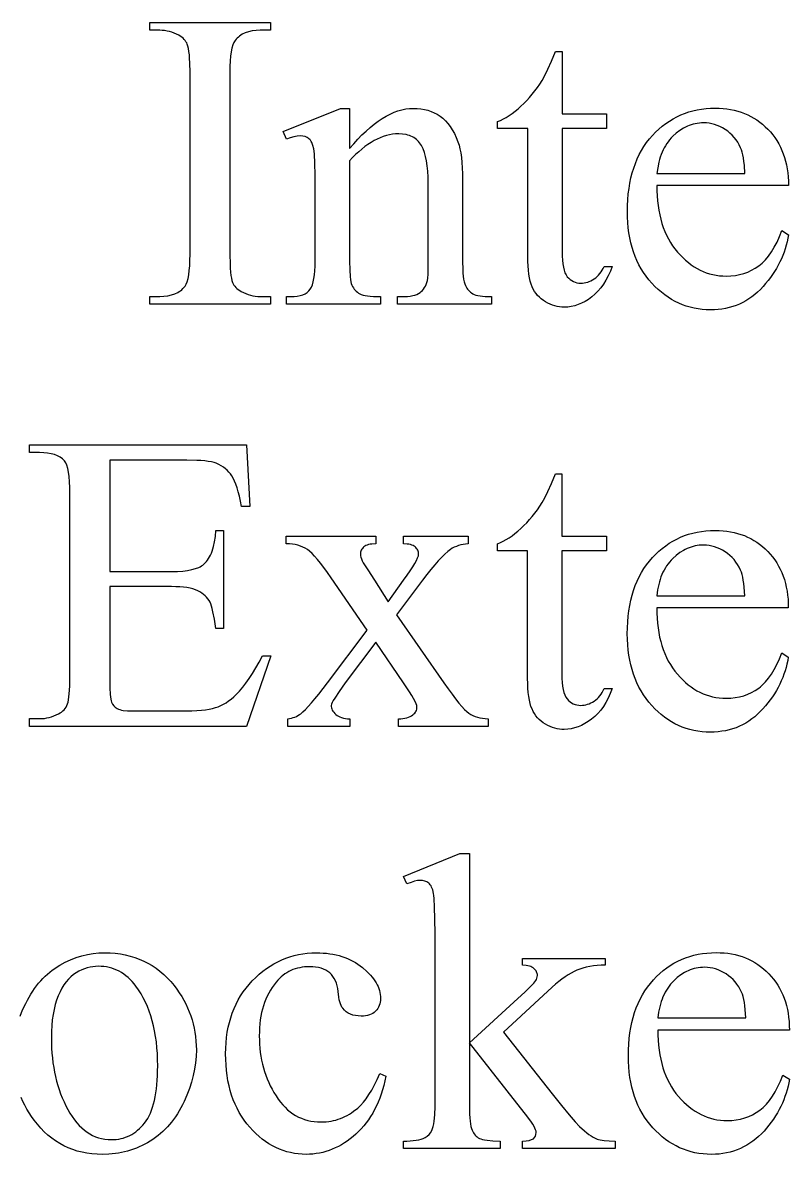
# Model space of a CAD drawing. Extents: x 5 to 599, y -219 to 392.
# Drawn here: x 267.7 to 303.7, y -219.1 to -165.9 of the extents above; entities that cross this region are included whole.
import ezdxf

# ---------------------------------------------------------------- set-up
doc = ezdxf.new("R2010")
doc.units = 0
doc.header["$MEASUREMENT"] = 0
for name, color, linetype in [('EXT', 1, 'CONTINUOUS'), ('INT', 5, 'CONTINUOUS'), ('POCKET_2_4MM', 3, 'CONTINUOUS')]:
    doc.layers.add(name, color=color, linetype=linetype)

msp = doc.modelspace()

# ---------------------------------------------------------------- linework, layer by layer
at = {"layer": 'EXT'}
for points in [[(271.786, -186.49), (271.786, -191.719), (274.693, -191.719), (274.964, -191.714), (275.212, -191.698), (275.436, -191.671), (275.637, -191.634), (275.814, -191.586), (275.968, -191.527), (276.036, -191.494), (276.099, -191.458), (276.155, -191.419), (276.206, -191.378), (276.267, -191.319), (276.325, -191.255), (276.38, -191.185), (276.431, -191.111), (276.479, -191.031), (276.523, -190.945), (276.564, -190.854), (276.601, -190.758), (276.664, -190.55), (276.714, -190.32), (276.75, -190.069), (276.771, -189.797), (277.132, -189.797), (277.132, -194.402), (276.771, -194.402), (276.703, -193.963), (276.635, -193.61), (276.601, -193.466), (276.567, -193.343), (276.532, -193.242), (276.498, -193.163), (276.451, -193.08), (276.396, -193.002), (276.335, -192.928), (276.266, -192.858), (276.191, -192.794), (276.109, -192.733), (276.019, -192.678), (275.923, -192.627), (275.816, -192.581), (275.696, -192.541), (275.562, -192.508), (275.415, -192.48), (275.255, -192.459), (275.081, -192.444), (274.894, -192.435), (274.693, -192.432), (271.786, -192.432), (271.786, -196.793), (271.791, -197.189), (271.805, -197.499), (271.83, -197.723), (271.846, -197.803), (271.864, -197.861), (271.91, -197.951), (271.971, -198.032), (272.047, -198.103), (272.137, -198.164), (272.191, -198.19), (272.257, -198.213), (272.333, -198.232), (272.42, -198.248), (272.627, -198.269), (272.879, -198.276), (275.123, -198.276), (275.393, -198.273), (275.645, -198.266), (275.878, -198.254), (276.091, -198.237), (276.285, -198.215), (276.46, -198.188), (276.615, -198.156), (276.752, -198.12), (276.878, -198.076), (277.003, -198.023), (277.127, -197.96), (277.249, -197.888), (277.371, -197.806), (277.491, -197.715), (277.61, -197.615), (277.728, -197.505), (277.879, -197.344), (278.032, -197.164), (278.185, -196.965), (278.34, -196.746), (278.495, -196.509), (278.651, -196.252), (278.809, -195.976), (278.967, -195.68), (279.357, -195.68), (278.215, -198.998), (268.02, -198.998), (268.02, -198.637), (268.488, -198.637), (268.604, -198.633), (268.719, -198.623), (268.832, -198.605), (268.944, -198.581), (269.054, -198.549), (269.163, -198.51), (269.27, -198.465), (269.376, -198.412), (269.451, -198.371), (269.519, -198.325), (269.582, -198.273), (269.638, -198.217), (269.688, -198.156), (269.732, -198.09), (269.769, -198.02), (269.8, -197.944), (269.827, -197.856), (269.849, -197.747), (269.869, -197.618), (269.884, -197.468), (269.905, -197.108), (269.912, -196.666), (269.912, -188.07), (269.909, -187.771), (269.897, -187.501), (269.877, -187.262), (269.849, -187.053), (269.813, -186.874), (269.77, -186.726), (269.718, -186.607), (269.69, -186.559), (269.659, -186.519), (269.564, -186.428), (269.454, -186.348), (269.33, -186.281), (269.19, -186.226), (269.037, -186.184), (268.869, -186.153), (268.686, -186.135), (268.488, -186.129), (268.02, -186.129), (268.02, -185.768), (278.215, -185.768), (278.362, -188.665), (277.981, -188.665), (277.929, -188.415), (277.876, -188.184), (277.821, -187.974), (277.765, -187.785), (277.708, -187.616), (277.649, -187.467), (277.589, -187.339), (277.528, -187.231), (277.462, -187.137), (277.388, -187.048), (277.307, -186.965), (277.219, -186.887), (277.123, -186.816), (277.02, -186.75), (276.909, -186.69), (276.791, -186.636), (276.684, -186.602), (276.559, -186.572), (276.415, -186.547), (276.252, -186.526), (276.071, -186.51), (275.871, -186.499), (275.415, -186.49)], [(293.026, -187.124), (293.026, -190.061), (295.114, -190.061), (295.114, -190.744), (293.026, -190.744), (293.026, -196.539), (293.03, -196.747), (293.042, -196.938), (293.061, -197.111), (293.088, -197.266), (293.123, -197.403), (293.166, -197.523), (293.216, -197.625), (293.275, -197.71), (293.339, -197.781), (293.408, -197.842), (293.481, -197.894), (293.559, -197.937), (293.641, -197.97), (293.728, -197.993), (293.818, -198.008), (293.914, -198.012), (293.994, -198.009), (294.074, -198), (294.153, -197.984), (294.231, -197.962), (294.309, -197.934), (294.386, -197.9), (294.462, -197.859), (294.538, -197.812), (294.612, -197.759), (294.681, -197.7), (294.746, -197.636), (294.807, -197.565), (294.863, -197.488), (294.915, -197.405), (294.963, -197.317), (295.007, -197.222), (295.387, -197.222), (295.297, -197.454), (295.199, -197.671), (295.091, -197.873), (294.975, -198.06), (294.85, -198.232), (294.716, -198.39), (294.573, -198.533), (294.421, -198.661), (294.264, -198.774), (294.107, -198.872), (293.947, -198.955), (293.787, -199.023), (293.625, -199.076), (293.463, -199.114), (293.299, -199.137), (293.133, -199.144), (293.021, -199.14), (292.91, -199.129), (292.799, -199.109), (292.689, -199.082), (292.58, -199.047), (292.471, -199.004), (292.363, -198.954), (292.255, -198.895), (292.151, -198.83), (292.055, -198.757), (291.965, -198.678), (291.882, -198.593), (291.806, -198.5), (291.737, -198.401), (291.676, -198.296), (291.621, -198.183), (291.573, -198.059), (291.531, -197.92), (291.496, -197.765), (291.467, -197.594), (291.445, -197.407), (291.429, -197.205), (291.419, -196.987), (291.416, -196.754), (291.416, -190.744), (290.001, -190.744), (290.001, -190.422), (290.136, -190.363), (290.271, -190.296), (290.407, -190.219), (290.544, -190.133), (290.682, -190.037), (290.82, -189.932), (290.959, -189.818), (291.099, -189.695), (291.237, -189.564), (291.372, -189.427), (291.503, -189.284), (291.63, -189.135), (291.753, -188.98), (291.872, -188.819), (291.987, -188.653), (292.099, -188.48), (292.222, -188.256), (292.367, -187.956), (292.534, -187.578), (292.724, -187.124)], [(297.485, -193.427), (297.487, -193.672), (297.498, -193.911), (297.516, -194.143), (297.541, -194.368), (297.575, -194.587), (297.616, -194.799), (297.665, -195.004), (297.721, -195.202), (297.786, -195.394), (297.857, -195.579), (297.937, -195.758), (298.024, -195.929), (298.119, -196.094), (298.222, -196.252), (298.333, -196.404), (298.451, -196.549), (298.574, -196.686), (298.7, -196.814), (298.829, -196.933), (298.96, -197.044), (299.094, -197.146), (299.23, -197.238), (299.37, -197.322), (299.512, -197.398), (299.656, -197.464), (299.804, -197.521), (299.954, -197.57), (300.106, -197.61), (300.262, -197.641), (300.42, -197.663), (300.58, -197.676), (300.743, -197.681), (300.959, -197.673), (301.168, -197.65), (301.37, -197.613), (301.564, -197.56), (301.752, -197.492), (301.932, -197.409), (302.105, -197.311), (302.27, -197.198), (302.351, -197.135), (302.429, -197.066), (302.582, -196.913), (302.727, -196.739), (302.867, -196.543), (302.999, -196.325), (303.126, -196.086), (303.245, -195.826), (303.358, -195.544), (303.661, -195.739), (303.632, -195.905), (303.597, -196.069), (303.556, -196.232), (303.509, -196.392), (303.456, -196.551), (303.397, -196.708), (303.332, -196.863), (303.261, -197.016), (303.183, -197.167), (303.1, -197.316), (303.01, -197.464), (302.914, -197.61), (302.812, -197.753), (302.705, -197.895), (302.591, -198.035), (302.47, -198.173), (302.345, -198.306), (302.216, -198.431), (302.083, -198.546), (301.947, -198.653), (301.806, -198.752), (301.661, -198.842), (301.513, -198.924), (301.361, -198.997), (301.204, -199.061), (301.044, -199.117), (300.88, -199.164), (300.712, -199.202), (300.541, -199.232), (300.365, -199.254), (300.185, -199.267), (300.002, -199.271), (299.803, -199.266), (299.607, -199.251), (299.415, -199.227), (299.226, -199.193), (299.041, -199.148), (298.86, -199.095), (298.682, -199.031), (298.508, -198.957), (298.338, -198.874), (298.171, -198.781), (298.007, -198.678), (297.848, -198.566), (297.692, -198.443), (297.54, -198.311), (297.391, -198.169), (297.246, -198.017), (297.107, -197.857), (296.977, -197.69), (296.856, -197.517), (296.744, -197.336), (296.641, -197.149), (296.547, -196.955), (296.462, -196.755), (296.386, -196.548), (296.319, -196.334), (296.261, -196.113), (296.211, -195.885), (296.171, -195.651), (296.14, -195.41), (296.117, -195.162), (296.104, -194.908), (296.099, -194.646), (296.104, -194.364), (296.118, -194.089), (296.141, -193.822), (296.173, -193.563), (296.214, -193.312), (296.265, -193.069), (296.324, -192.833), (296.393, -192.606), (296.471, -192.386), (296.559, -192.175), (296.655, -191.971), (296.761, -191.775), (296.875, -191.587), (296.999, -191.407), (297.133, -191.235), (297.275, -191.07), (297.424, -190.915), (297.578, -190.77), (297.737, -190.634), (297.9, -190.509), (298.068, -190.394), (298.241, -190.289), (298.419, -190.193), (298.601, -190.108), (298.787, -190.033), (298.979, -189.968), (299.175, -189.913), (299.376, -189.868), (299.582, -189.833), (299.792, -189.808), (300.007, -189.792), (300.226, -189.787), (300.412, -189.791), (300.594, -189.803), (300.771, -189.822), (300.944, -189.849), (301.113, -189.884), (301.278, -189.927), (301.438, -189.977), (301.595, -190.035), (301.747, -190.101), (301.895, -190.174), (302.039, -190.256), (302.178, -190.344), (302.314, -190.441), (302.445, -190.546), (302.572, -190.658), (302.695, -190.778), (302.812, -190.904), (302.921, -191.036), (303.023, -191.173), (303.117, -191.315), (303.204, -191.462), (303.283, -191.614), (303.355, -191.772), (303.419, -191.935), (303.476, -192.103), (303.525, -192.277), (303.566, -192.455), (303.6, -192.639), (303.627, -192.828), (303.646, -193.022), (303.657, -193.222), (303.661, -193.427)], [(280.079, -190.061), (284.284, -190.061), (284.284, -190.422), (284.099, -190.43), (284.018, -190.441), (283.944, -190.456), (283.877, -190.475), (283.818, -190.498), (283.767, -190.526), (283.723, -190.558), (283.685, -190.594), (283.653, -190.632), (283.625, -190.673), (283.602, -190.717), (283.585, -190.763), (283.572, -190.813), (283.565, -190.864), (283.562, -190.919), (283.567, -190.982), (283.583, -191.052), (283.61, -191.131), (283.647, -191.217), (283.695, -191.311), (283.754, -191.413), (283.904, -191.641), (284.225, -192.129), (284.86, -193.144), (285.591, -192.129), (285.756, -191.899), (285.899, -191.691), (286.019, -191.505), (286.118, -191.341), (286.195, -191.2), (286.25, -191.081), (286.283, -190.984), (286.294, -190.909), (286.291, -190.859), (286.284, -190.811), (286.271, -190.765), (286.252, -190.72), (286.229, -190.678), (286.201, -190.638), (286.167, -190.599), (286.128, -190.563), (286.083, -190.53), (286.032, -190.501), (285.975, -190.477), (285.911, -190.457), (285.841, -190.442), (285.764, -190.43), (285.591, -190.422), (285.591, -190.061), (288.616, -190.061), (288.616, -190.422), (288.498, -190.432), (288.385, -190.449), (288.275, -190.472), (288.17, -190.502), (288.068, -190.538), (287.97, -190.581), (287.876, -190.63), (287.787, -190.685), (287.662, -190.78), (287.526, -190.9), (287.379, -191.044), (287.221, -191.212), (287.052, -191.405), (286.872, -191.622), (286.681, -191.863), (286.479, -192.129), (285.26, -193.758), (287.484, -196.959), (287.682, -197.239), (287.865, -197.49), (288.033, -197.712), (288.187, -197.904), (288.326, -198.066), (288.45, -198.2), (288.56, -198.304), (288.655, -198.378), (288.746, -198.435), (288.843, -198.485), (288.947, -198.528), (289.057, -198.565), (289.174, -198.595), (289.297, -198.619), (289.427, -198.636), (289.562, -198.646), (289.562, -198.998), (285.347, -198.998), (285.347, -198.646), (285.454, -198.643), (285.555, -198.634), (285.649, -198.619), (285.738, -198.598), (285.82, -198.57), (285.896, -198.537), (285.966, -198.497), (286.03, -198.451), (286.074, -198.416), (286.112, -198.378), (286.143, -198.337), (286.169, -198.293), (286.19, -198.246), (286.204, -198.197), (286.213, -198.145), (286.216, -198.09), (286.206, -198.024), (286.177, -197.935), (286.128, -197.826), (286.06, -197.695), (285.972, -197.543), (285.865, -197.37), (285.591, -196.959), (284.284, -195.046), (282.85, -196.959), (282.56, -197.357), (282.352, -197.666), (282.28, -197.786), (282.228, -197.884), (282.197, -197.96), (282.186, -198.012), (282.19, -198.07), (282.2, -198.127), (282.217, -198.182), (282.241, -198.235), (282.272, -198.288), (282.31, -198.339), (282.354, -198.388), (282.406, -198.437), (282.464, -198.482), (282.529, -198.521), (282.601, -198.555), (282.68, -198.584), (282.766, -198.608), (282.859, -198.626), (282.958, -198.639), (283.064, -198.646), (283.064, -198.998), (280.147, -198.998), (280.147, -198.646), (280.234, -198.632), (280.317, -198.613), (280.398, -198.589), (280.476, -198.561), (280.552, -198.528), (280.625, -198.491), (280.695, -198.449), (280.762, -198.403), (280.862, -198.318), (280.979, -198.206), (281.111, -198.067), (281.259, -197.9), (281.423, -197.706), (281.603, -197.484), (282.011, -196.959), (283.884, -194.471), (282.186, -192.012), (282.011, -191.761), (281.846, -191.534), (281.691, -191.332), (281.546, -191.155), (281.412, -191.002), (281.287, -190.873), (281.173, -190.769), (281.069, -190.69), (280.967, -190.627), (280.859, -190.573), (280.745, -190.526), (280.624, -190.489), (280.497, -190.459), (280.364, -190.438), (280.225, -190.426), (280.079, -190.422)], [(297.485, -192.861), (301.622, -192.861), (301.59, -192.463), (301.57, -192.288), (301.546, -192.129), (301.519, -191.986), (301.488, -191.858), (301.454, -191.747), (301.417, -191.651), (301.352, -191.518), (301.28, -191.392), (301.2, -191.274), (301.113, -191.163), (301.018, -191.059), (300.916, -190.963), (300.807, -190.874), (300.69, -190.792), (300.568, -190.719), (300.446, -190.656), (300.321, -190.602), (300.196, -190.558), (300.069, -190.524), (299.941, -190.5), (299.811, -190.485), (299.68, -190.48), (299.579, -190.483), (299.48, -190.49), (299.382, -190.502), (299.286, -190.52), (299.191, -190.542), (299.097, -190.569), (299.004, -190.601), (298.913, -190.638), (298.823, -190.679), (298.734, -190.726), (298.561, -190.834), (298.394, -190.962), (298.231, -191.109), (298.153, -191.19), (298.08, -191.275), (298.01, -191.363), (297.945, -191.455), (297.884, -191.551), (297.827, -191.651), (297.774, -191.754), (297.725, -191.862), (297.68, -191.973), (297.64, -192.089), (297.604, -192.208), (297.572, -192.331), (297.52, -192.588)]]:
    msp.add_lwpolyline(points, close=True, dxfattribs=at)
at = {"layer": 'INT'}
for points in [[(279.333, -178.792), (279.333, -179.153), (273.664, -179.153), (273.664, -178.792), (274.132, -178.792), (274.33, -178.784), (274.514, -178.762), (274.684, -178.724), (274.84, -178.672), (274.981, -178.605), (275.047, -178.566), (275.109, -178.523), (275.168, -178.476), (275.223, -178.426), (275.274, -178.372), (275.323, -178.314), (275.351, -178.271), (275.377, -178.222), (275.425, -178.103), (275.465, -177.956), (275.498, -177.782), (275.524, -177.58), (275.542, -177.351), (275.553, -177.095), (275.557, -176.811), (275.557, -168.264), (275.549, -167.805), (275.539, -167.607), (275.525, -167.43), (275.507, -167.275), (275.485, -167.141), (275.46, -167.029), (275.43, -166.937), (275.402, -166.878), (275.368, -166.82), (275.328, -166.764), (275.281, -166.711), (275.228, -166.659), (275.168, -166.61), (275.102, -166.563), (275.03, -166.518), (274.922, -166.463), (274.813, -166.415), (274.702, -166.375), (274.591, -166.342), (274.478, -166.317), (274.364, -166.298), (274.249, -166.287), (274.132, -166.284), (273.664, -166.284), (273.664, -165.923), (279.333, -165.923), (279.333, -166.284), (278.854, -166.284), (278.659, -166.291), (278.477, -166.314), (278.309, -166.351), (278.154, -166.403), (278.014, -166.47), (277.948, -166.51), (277.887, -166.553), (277.828, -166.599), (277.773, -166.65), (277.722, -166.704), (277.674, -166.762), (277.644, -166.804), (277.617, -166.854), (277.567, -166.973), (277.525, -167.119), (277.491, -167.294), (277.464, -167.495), (277.445, -167.724), (277.434, -167.98), (277.43, -168.264), (277.43, -176.811), (277.438, -177.271), (277.448, -177.469), (277.462, -177.645), (277.48, -177.801), (277.501, -177.934), (277.527, -178.047), (277.557, -178.138), (277.585, -178.198), (277.619, -178.256), (277.66, -178.311), (277.708, -178.365), (277.763, -178.416), (277.824, -178.465), (277.892, -178.513), (277.967, -178.558), (278.072, -178.612), (278.179, -178.66), (278.288, -178.7), (278.398, -178.733), (278.51, -178.759), (278.623, -178.777), (278.738, -178.788), (278.854, -178.792)], [(293.031, -167.279), (293.031, -170.216), (295.119, -170.216), (295.119, -170.899), (293.031, -170.899), (293.031, -176.694), (293.035, -176.902), (293.046, -177.093), (293.066, -177.266), (293.093, -177.421), (293.128, -177.558), (293.171, -177.678), (293.221, -177.78), (293.28, -177.865), (293.344, -177.936), (293.413, -177.997), (293.486, -178.049), (293.564, -178.092), (293.646, -178.125), (293.732, -178.148), (293.823, -178.163), (293.919, -178.167), (293.999, -178.164), (294.078, -178.155), (294.157, -178.139), (294.236, -178.117), (294.314, -178.089), (294.391, -178.055), (294.467, -178.014), (294.543, -177.967), (294.617, -177.914), (294.686, -177.855), (294.751, -177.791), (294.811, -177.72), (294.868, -177.643), (294.92, -177.56), (294.968, -177.472), (295.011, -177.377), (295.392, -177.377), (295.302, -177.609), (295.204, -177.826), (295.096, -178.028), (294.98, -178.215), (294.855, -178.387), (294.721, -178.545), (294.578, -178.688), (294.426, -178.816), (294.269, -178.929), (294.111, -179.027), (293.952, -179.11), (293.792, -179.178), (293.63, -179.231), (293.467, -179.269), (293.303, -179.292), (293.138, -179.299), (293.026, -179.295), (292.915, -179.284), (292.804, -179.264), (292.694, -179.237), (292.585, -179.202), (292.476, -179.159), (292.368, -179.109), (292.26, -179.05), (292.156, -178.985), (292.059, -178.912), (291.97, -178.833), (291.887, -178.748), (291.811, -178.655), (291.742, -178.556), (291.681, -178.451), (291.626, -178.338), (291.578, -178.214), (291.536, -178.075), (291.501, -177.92), (291.472, -177.749), (291.45, -177.562), (291.434, -177.36), (291.424, -177.142), (291.421, -176.909), (291.421, -170.899), (290.006, -170.899), (290.006, -170.577), (290.141, -170.518), (290.276, -170.451), (290.412, -170.374), (290.549, -170.288), (290.687, -170.192), (290.825, -170.087), (290.964, -169.973), (291.104, -169.85), (291.242, -169.719), (291.377, -169.582), (291.508, -169.439), (291.634, -169.29), (291.758, -169.135), (291.877, -168.974), (291.992, -168.808), (292.104, -168.635), (292.227, -168.411), (292.372, -168.111), (292.539, -167.733), (292.728, -167.279)], [(283.05, -171.845), (283.246, -171.616), (283.44, -171.401), (283.634, -171.202), (283.826, -171.017), (284.017, -170.847), (284.207, -170.692), (284.396, -170.551), (284.584, -170.425), (284.771, -170.315), (284.956, -170.218), (285.141, -170.137), (285.324, -170.071), (285.506, -170.019), (285.687, -169.982), (285.866, -169.96), (286.045, -169.952), (286.225, -169.958), (286.398, -169.975), (286.565, -170.004), (286.726, -170.044), (286.88, -170.095), (287.027, -170.158), (287.169, -170.232), (287.304, -170.318), (287.432, -170.417), (287.554, -170.531), (287.669, -170.659), (287.777, -170.802), (287.878, -170.96), (287.973, -171.133), (288.061, -171.321), (288.143, -171.523), (288.193, -171.679), (288.237, -171.855), (288.274, -172.05), (288.304, -172.265), (288.327, -172.499), (288.344, -172.752), (288.354, -173.026), (288.357, -173.318), (288.357, -177.133), (288.366, -177.523), (288.377, -177.693), (288.392, -177.845), (288.411, -177.981), (288.434, -178.099), (288.462, -178.2), (288.494, -178.284), (288.523, -178.344), (288.556, -178.4), (288.593, -178.452), (288.634, -178.501), (288.68, -178.547), (288.729, -178.59), (288.783, -178.629), (288.84, -178.665), (288.906, -178.697), (288.985, -178.725), (289.077, -178.748), (289.181, -178.767), (289.297, -178.782), (289.427, -178.793), (289.723, -178.801), (289.723, -179.153), (285.304, -179.153), (285.304, -178.801), (285.489, -178.801), (285.639, -178.799), (285.778, -178.79), (285.904, -178.775), (286.019, -178.754), (286.123, -178.727), (286.214, -178.694), (286.294, -178.656), (286.362, -178.611), (286.422, -178.561), (286.477, -178.505), (286.528, -178.443), (286.573, -178.376), (286.614, -178.303), (286.65, -178.224), (286.682, -178.14), (286.709, -178.05), (286.726, -177.938), (286.738, -177.748), (286.745, -177.479), (286.748, -177.133), (286.748, -173.474), (286.743, -173.18), (286.728, -172.906), (286.703, -172.654), (286.668, -172.422), (286.624, -172.211), (286.569, -172.021), (286.505, -171.852), (286.43, -171.704), (286.389, -171.637), (286.344, -171.574), (286.296, -171.516), (286.245, -171.462), (286.19, -171.413), (286.132, -171.368), (286.07, -171.327), (286.005, -171.29), (285.936, -171.258), (285.865, -171.23), (285.789, -171.206), (285.711, -171.187), (285.543, -171.161), (285.362, -171.152), (285.217, -171.157), (285.072, -171.172), (284.927, -171.197), (284.782, -171.232), (284.637, -171.276), (284.493, -171.331), (284.348, -171.395), (284.204, -171.469), (284.059, -171.554), (283.915, -171.648), (283.77, -171.752), (283.626, -171.866), (283.482, -171.99), (283.338, -172.123), (283.194, -172.267), (283.05, -172.421), (283.05, -177.133), (283.057, -177.543), (283.077, -177.867), (283.092, -177.997), (283.11, -178.104), (283.132, -178.191), (283.157, -178.255), (283.193, -178.323), (283.232, -178.387), (283.274, -178.446), (283.319, -178.5), (283.368, -178.55), (283.42, -178.594), (283.475, -178.634), (283.533, -178.67), (283.6, -178.701), (283.683, -178.727), (283.781, -178.75), (283.895, -178.769), (284.024, -178.783), (284.168, -178.793), (284.504, -178.801), (284.504, -179.153), (280.084, -179.153), (280.084, -178.801), (280.279, -178.801), (280.443, -178.796), (280.593, -178.78), (280.729, -178.753), (280.851, -178.715), (280.959, -178.666), (281.054, -178.607), (281.134, -178.536), (281.201, -178.455), (281.257, -178.359), (281.305, -178.243), (281.347, -178.107), (281.38, -177.951), (281.406, -177.776), (281.425, -177.582), (281.436, -177.367), (281.44, -177.133), (281.44, -173.816), (281.435, -173.09), (281.422, -172.521), (281.399, -172.109), (281.384, -171.962), (281.367, -171.855), (281.325, -171.693), (281.274, -171.56), (281.245, -171.503), (281.213, -171.454), (281.179, -171.412), (281.142, -171.377), (281.103, -171.347), (281.06, -171.321), (280.966, -171.282), (280.858, -171.258), (280.737, -171.25), (280.594, -171.259), (280.437, -171.286), (280.267, -171.332), (280.084, -171.396), (279.937, -171.045), (282.63, -169.952), (283.05, -169.952)], [(297.49, -173.582), (297.492, -173.827), (297.503, -174.066), (297.521, -174.298), (297.546, -174.523), (297.58, -174.742), (297.621, -174.954), (297.67, -175.159), (297.726, -175.357), (297.79, -175.549), (297.862, -175.734), (297.942, -175.913), (298.029, -176.084), (298.124, -176.249), (298.227, -176.407), (298.337, -176.559), (298.456, -176.704), (298.579, -176.841), (298.705, -176.969), (298.833, -177.088), (298.965, -177.199), (299.099, -177.301), (299.235, -177.393), (299.375, -177.477), (299.517, -177.553), (299.661, -177.619), (299.809, -177.676), (299.958, -177.725), (300.111, -177.765), (300.266, -177.796), (300.424, -177.818), (300.585, -177.831), (300.748, -177.836), (300.964, -177.828), (301.173, -177.805), (301.375, -177.768), (301.569, -177.715), (301.756, -177.647), (301.937, -177.564), (302.109, -177.466), (302.275, -177.353), (302.356, -177.29), (302.434, -177.221), (302.587, -177.068), (302.732, -176.894), (302.872, -176.698), (303.004, -176.48), (303.13, -176.241), (303.25, -175.981), (303.363, -175.699), (303.666, -175.894), (303.637, -176.06), (303.602, -176.224), (303.561, -176.387), (303.514, -176.547), (303.461, -176.706), (303.402, -176.863), (303.337, -177.018), (303.266, -177.171), (303.188, -177.322), (303.105, -177.471), (303.015, -177.619), (302.919, -177.765), (302.817, -177.908), (302.709, -178.05), (302.595, -178.19), (302.475, -178.328), (302.35, -178.461), (302.221, -178.586), (302.088, -178.701), (301.951, -178.808), (301.811, -178.907), (301.666, -178.997), (301.518, -179.079), (301.365, -179.152), (301.209, -179.216), (301.049, -179.272), (300.885, -179.319), (300.717, -179.357), (300.545, -179.387), (300.37, -179.409), (300.19, -179.422), (300.007, -179.426), (299.807, -179.421), (299.612, -179.406), (299.419, -179.382), (299.231, -179.348), (299.046, -179.303), (298.865, -179.25), (298.687, -179.186), (298.513, -179.112), (298.342, -179.029), (298.176, -178.936), (298.012, -178.833), (297.853, -178.721), (297.697, -178.598), (297.544, -178.466), (297.396, -178.324), (297.251, -178.172), (297.112, -178.012), (296.982, -177.845), (296.861, -177.672), (296.749, -177.491), (296.646, -177.304), (296.552, -177.11), (296.467, -176.91), (296.391, -176.703), (296.324, -176.489), (296.265, -176.268), (296.216, -176.04), (296.176, -175.806), (296.144, -175.565), (296.122, -175.317), (296.109, -175.063), (296.104, -174.801), (296.109, -174.519), (296.123, -174.244), (296.146, -173.977), (296.178, -173.718), (296.219, -173.467), (296.27, -173.224), (296.329, -172.988), (296.398, -172.761), (296.476, -172.541), (296.563, -172.33), (296.66, -172.126), (296.765, -171.93), (296.88, -171.742), (297.004, -171.562), (297.137, -171.39), (297.28, -171.225), (297.429, -171.07), (297.583, -170.925), (297.742, -170.789), (297.905, -170.664), (298.073, -170.549), (298.246, -170.444), (298.423, -170.348), (298.606, -170.263), (298.792, -170.188), (298.984, -170.123), (299.18, -170.068), (299.381, -170.023), (299.586, -169.988), (299.797, -169.963), (300.012, -169.947), (300.231, -169.942), (300.417, -169.946), (300.598, -169.958), (300.776, -169.977), (300.949, -170.004), (301.118, -170.039), (301.283, -170.082), (301.443, -170.132), (301.6, -170.19), (301.752, -170.256), (301.9, -170.329), (302.044, -170.411), (302.183, -170.499), (302.319, -170.596), (302.45, -170.701), (302.577, -170.813), (302.7, -170.933), (302.817, -171.059), (302.926, -171.191), (303.028, -171.328), (303.122, -171.47), (303.209, -171.617), (303.288, -171.769), (303.36, -171.927), (303.424, -172.09), (303.481, -172.258), (303.53, -172.432), (303.571, -172.61), (303.605, -172.794), (303.632, -172.983), (303.65, -173.177), (303.662, -173.377), (303.666, -173.582)], [(297.49, -173.016), (301.626, -173.016), (301.595, -172.618), (301.575, -172.443), (301.551, -172.284), (301.524, -172.141), (301.493, -172.013), (301.459, -171.902), (301.422, -171.806), (301.357, -171.673), (301.285, -171.547), (301.205, -171.429), (301.118, -171.318), (301.023, -171.214), (300.921, -171.118), (300.812, -171.029), (300.695, -170.947), (300.573, -170.874), (300.45, -170.811), (300.326, -170.757), (300.201, -170.713), (300.074, -170.679), (299.946, -170.655), (299.816, -170.64), (299.685, -170.635), (299.584, -170.638), (299.485, -170.645), (299.387, -170.657), (299.291, -170.675), (299.195, -170.697), (299.102, -170.724), (299.009, -170.756), (298.918, -170.793), (298.828, -170.834), (298.739, -170.881), (298.566, -170.989), (298.398, -171.117), (298.236, -171.264), (298.158, -171.345), (298.085, -171.43), (298.015, -171.518), (297.95, -171.61), (297.889, -171.706), (297.831, -171.806), (297.779, -171.909), (297.73, -172.017), (297.685, -172.128), (297.645, -172.244), (297.609, -172.363), (297.577, -172.486), (297.525, -172.743)]]:
    msp.add_lwpolyline(points, close=True, dxfattribs=at)
at = {"layer": 'POCKET_2_4MM'}
for points in [[(288.684, -204.969), (288.684, -213.867), (290.958, -211.789), (291.281, -211.487), (291.528, -211.247), (291.7, -211.068), (291.758, -211.001), (291.797, -210.95), (291.831, -210.891), (291.855, -210.833), (291.87, -210.774), (291.875, -210.715), (291.872, -210.667), (291.865, -210.621), (291.852, -210.577), (291.834, -210.534), (291.812, -210.492), (291.784, -210.453), (291.714, -210.379), (291.67, -210.345), (291.62, -210.316), (291.563, -210.29), (291.5, -210.268), (291.431, -210.25), (291.354, -210.235), (291.182, -210.218), (291.182, -209.906), (295.065, -209.906), (295.065, -210.218), (294.869, -210.226), (294.682, -210.24), (294.503, -210.261), (294.332, -210.289), (294.17, -210.322), (294.016, -210.362), (293.87, -210.409), (293.733, -210.462), (293.599, -210.523), (293.461, -210.596), (293.32, -210.679), (293.176, -210.774), (293.029, -210.879), (292.878, -210.996), (292.724, -211.123), (292.567, -211.262), (290.275, -213.379), (292.567, -216.277), (293.006, -216.822), (293.367, -217.257), (293.65, -217.583), (293.855, -217.799), (294.082, -218.008), (294.19, -218.097), (294.294, -218.177), (294.395, -218.246), (294.492, -218.305), (294.585, -218.355), (294.675, -218.394), (294.741, -218.417), (294.819, -218.437), (295.009, -218.467), (295.244, -218.485), (295.524, -218.491), (295.524, -218.843), (291.182, -218.843), (291.182, -218.491), (291.352, -218.481), (291.493, -218.459), (291.604, -218.425), (291.648, -218.403), (291.684, -218.379), (291.742, -218.323), (291.783, -218.256), (291.808, -218.179), (291.816, -218.091), (291.81, -218.031), (291.792, -217.962), (291.761, -217.885), (291.719, -217.799), (291.664, -217.704), (291.597, -217.601), (291.426, -217.369), (288.684, -213.867), (288.684, -216.833), (288.692, -217.23), (288.701, -217.4), (288.715, -217.552), (288.732, -217.686), (288.753, -217.801), (288.778, -217.897), (288.806, -217.974), (288.838, -218.04), (288.874, -218.101), (288.912, -218.157), (288.954, -218.209), (288.999, -218.255), (289.047, -218.296), (289.098, -218.333), (289.153, -218.365), (289.217, -218.392), (289.298, -218.416), (289.395, -218.437), (289.509, -218.455), (289.786, -218.48), (290.128, -218.491), (290.128, -218.843), (285.582, -218.843), (285.582, -218.491), (285.747, -218.489), (285.902, -218.481), (286.046, -218.468), (286.179, -218.45), (286.302, -218.427), (286.414, -218.398), (286.515, -218.364), (286.606, -218.326), (286.702, -218.265), (286.787, -218.189), (286.859, -218.099), (286.918, -217.994), (286.953, -217.906), (286.982, -217.804), (287.007, -217.687), (287.028, -217.555), (287.044, -217.408), (287.056, -217.248), (287.065, -216.882), (287.065, -208.745), (287.06, -208.044), (287.048, -207.495), (287.026, -207.095), (287.012, -206.952), (286.996, -206.847), (286.957, -206.687), (286.906, -206.554), (286.877, -206.498), (286.845, -206.448), (286.81, -206.405), (286.772, -206.369), (286.731, -206.338), (286.688, -206.311), (286.641, -206.289), (286.591, -206.27), (286.483, -206.245), (286.362, -206.237), (286.247, -206.248), (286.106, -206.279), (285.94, -206.33), (285.748, -206.403), (285.582, -206.062), (288.235, -204.969)], [(284.762, -215.447), (284.714, -215.665), (284.661, -215.876), (284.602, -216.081), (284.538, -216.279), (284.469, -216.472), (284.394, -216.657), (284.314, -216.837), (284.228, -217.01), (284.137, -217.176), (284.04, -217.337), (283.938, -217.491), (283.831, -217.638), (283.718, -217.779), (283.6, -217.914), (283.476, -218.043), (283.347, -218.165), (283.215, -218.28), (283.08, -218.388), (282.944, -218.488), (282.806, -218.581), (282.667, -218.666), (282.526, -218.744), (282.382, -218.815), (282.238, -218.878), (282.091, -218.934), (281.943, -218.982), (281.792, -219.023), (281.641, -219.056), (281.487, -219.082), (281.332, -219.101), (281.174, -219.112), (281.016, -219.116), (280.827, -219.111), (280.641, -219.096), (280.458, -219.071), (280.279, -219.036), (280.102, -218.991), (279.929, -218.936), (279.758, -218.871), (279.591, -218.796), (279.427, -218.712), (279.265, -218.617), (279.107, -218.512), (278.952, -218.397), (278.8, -218.272), (278.651, -218.137), (278.505, -217.993), (278.362, -217.838), (278.225, -217.675), (278.096, -217.504), (277.977, -217.327), (277.867, -217.143), (277.765, -216.951), (277.672, -216.753), (277.588, -216.548), (277.513, -216.335), (277.447, -216.116), (277.389, -215.89), (277.34, -215.656), (277.301, -215.416), (277.27, -215.168), (277.248, -214.914), (277.234, -214.652), (277.23, -214.384), (277.235, -214.124), (277.25, -213.869), (277.274, -213.621), (277.308, -213.38), (277.352, -213.144), (277.406, -212.914), (277.47, -212.691), (277.543, -212.474), (277.627, -212.263), (277.72, -212.058), (277.823, -211.86), (277.935, -211.667), (278.058, -211.481), (278.19, -211.301), (278.332, -211.127), (278.484, -210.959), (278.642, -210.8), (278.805, -210.651), (278.972, -210.512), (279.142, -210.383), (279.316, -210.265), (279.495, -210.157), (279.677, -210.059), (279.863, -209.971), (280.053, -209.894), (280.247, -209.827), (280.445, -209.771), (280.647, -209.725), (280.853, -209.689), (281.062, -209.663), (281.276, -209.647), (281.494, -209.642), (281.656, -209.645), (281.816, -209.653), (281.971, -209.667), (282.123, -209.686), (282.271, -209.71), (282.416, -209.74), (282.556, -209.776), (282.694, -209.817), (282.827, -209.863), (282.957, -209.915), (283.083, -209.972), (283.206, -210.035), (283.325, -210.103), (283.44, -210.176), (283.552, -210.255), (283.66, -210.34), (283.859, -210.515), (283.948, -210.603), (284.031, -210.692), (284.107, -210.781), (284.177, -210.871), (284.24, -210.96), (284.296, -211.051), (284.346, -211.142), (284.389, -211.233), (284.426, -211.324), (284.455, -211.416), (284.479, -211.509), (284.495, -211.602), (284.505, -211.695), (284.508, -211.789), (284.505, -211.879), (284.493, -211.965), (284.475, -212.047), (284.449, -212.124), (284.415, -212.197), (284.374, -212.265), (284.325, -212.329), (284.269, -212.389), (284.207, -212.442), (284.138, -212.489), (284.063, -212.528), (283.983, -212.561), (283.896, -212.586), (283.804, -212.604), (283.705, -212.614), (283.601, -212.618), (283.462, -212.612), (283.331, -212.595), (283.209, -212.566), (283.096, -212.525), (282.992, -212.473), (282.897, -212.409), (282.81, -212.334), (282.733, -212.247), (282.693, -212.19), (282.657, -212.122), (282.624, -212.041), (282.595, -211.95), (282.569, -211.846), (282.547, -211.731), (282.513, -211.467), (282.495, -211.327), (282.468, -211.196), (282.432, -211.073), (282.388, -210.959), (282.334, -210.854), (282.271, -210.757), (282.199, -210.668), (282.118, -210.589), (282.029, -210.52), (281.931, -210.461), (281.825, -210.41), (281.711, -210.369), (281.588, -210.337), (281.458, -210.314), (281.319, -210.3), (281.172, -210.296), (281.051, -210.299), (280.934, -210.307), (280.819, -210.321), (280.708, -210.341), (280.599, -210.366), (280.493, -210.397), (280.391, -210.434), (280.291, -210.476), (280.194, -210.524), (280.101, -210.578), (280.01, -210.637), (279.922, -210.702), (279.837, -210.773), (279.756, -210.849), (279.677, -210.93), (279.601, -211.018), (279.505, -211.14), (279.416, -211.267), (279.332, -211.398), (279.255, -211.534), (279.184, -211.676), (279.119, -211.821), (279.061, -211.972), (279.008, -212.128), (278.962, -212.288), (278.922, -212.453), (278.888, -212.623), (278.86, -212.798), (278.838, -212.977), (278.823, -213.162), (278.814, -213.351), (278.811, -213.545), (278.814, -213.743), (278.823, -213.939), (278.838, -214.132), (278.86, -214.321), (278.887, -214.508), (278.921, -214.692), (278.961, -214.873), (279.007, -215.051), (279.059, -215.226), (279.117, -215.398), (279.182, -215.567), (279.252, -215.734), (279.329, -215.897), (279.412, -216.057), (279.501, -216.215), (279.596, -216.369), (279.696, -216.518), (279.801, -216.656), (279.91, -216.786), (280.023, -216.905), (280.141, -217.015), (280.263, -217.116), (280.389, -217.206), (280.519, -217.288), (280.654, -217.36), (280.793, -217.422), (280.936, -217.474), (281.084, -217.517), (281.236, -217.551), (281.392, -217.575), (281.553, -217.589), (281.718, -217.594), (281.837, -217.591), (281.954, -217.584), (282.07, -217.571), (282.184, -217.553), (282.297, -217.53), (282.408, -217.502), (282.517, -217.469), (282.625, -217.43), (282.732, -217.387), (282.837, -217.339), (282.94, -217.285), (283.042, -217.226), (283.143, -217.162), (283.242, -217.093), (283.435, -216.94), (283.569, -216.817), (283.702, -216.67), (283.834, -216.501), (283.964, -216.308), (284.095, -216.093), (284.224, -215.855), (284.352, -215.595), (284.479, -215.311)], [(297.534, -213.272), (297.536, -213.517), (297.546, -213.756), (297.565, -213.988), (297.59, -214.213), (297.624, -214.432), (297.665, -214.644), (297.714, -214.849), (297.77, -215.047), (297.834, -215.239), (297.906, -215.424), (297.986, -215.603), (298.073, -215.774), (298.168, -215.939), (298.271, -216.097), (298.381, -216.249), (298.499, -216.394), (298.623, -216.531), (298.749, -216.659), (298.877, -216.778), (299.009, -216.889), (299.143, -216.991), (299.279, -217.083), (299.419, -217.167), (299.56, -217.243), (299.705, -217.309), (299.852, -217.366), (300.002, -217.415), (300.155, -217.455), (300.31, -217.486), (300.468, -217.508), (300.629, -217.521), (300.792, -217.526), (301.008, -217.518), (301.217, -217.495), (301.419, -217.458), (301.613, -217.405), (301.8, -217.337), (301.98, -217.254), (302.153, -217.156), (302.319, -217.043), (302.399, -216.98), (302.478, -216.911), (302.63, -216.758), (302.776, -216.584), (302.916, -216.388), (303.048, -216.17), (303.174, -215.931), (303.294, -215.671), (303.407, -215.389), (303.709, -215.584), (303.681, -215.75), (303.646, -215.914), (303.605, -216.077), (303.558, -216.237), (303.505, -216.396), (303.446, -216.553), (303.381, -216.708), (303.309, -216.861), (303.232, -217.012), (303.148, -217.161), (303.059, -217.309), (302.963, -217.455), (302.861, -217.598), (302.753, -217.74), (302.639, -217.88), (302.519, -218.018), (302.394, -218.151), (302.265, -218.276), (302.132, -218.391), (301.995, -218.498), (301.855, -218.597), (301.71, -218.687), (301.562, -218.769), (301.409, -218.842), (301.253, -218.906), (301.093, -218.962), (300.929, -219.009), (300.761, -219.047), (300.589, -219.077), (300.414, -219.099), (300.234, -219.112), (300.051, -219.116), (299.851, -219.111), (299.656, -219.096), (299.463, -219.072), (299.275, -219.038), (299.09, -218.993), (298.909, -218.94), (298.731, -218.876), (298.557, -218.802), (298.386, -218.719), (298.219, -218.626), (298.056, -218.523), (297.897, -218.411), (297.741, -218.288), (297.588, -218.156), (297.44, -218.014), (297.294, -217.862), (297.156, -217.702), (297.026, -217.535), (296.905, -217.362), (296.793, -217.181), (296.69, -216.994), (296.596, -216.8), (296.511, -216.6), (296.435, -216.393), (296.368, -216.179), (296.309, -215.958), (296.26, -215.73), (296.22, -215.496), (296.188, -215.255), (296.166, -215.007), (296.153, -214.753), (296.148, -214.491), (296.153, -214.209), (296.166, -213.934), (296.189, -213.667), (296.222, -213.408), (296.263, -213.157), (296.313, -212.914), (296.373, -212.678), (296.442, -212.451), (296.52, -212.231), (296.607, -212.02), (296.704, -211.816), (296.809, -211.62), (296.924, -211.432), (297.048, -211.252), (297.181, -211.08), (297.324, -210.915), (297.473, -210.76), (297.627, -210.615), (297.786, -210.479), (297.949, -210.354), (298.117, -210.239), (298.29, -210.134), (298.467, -210.038), (298.649, -209.953), (298.836, -209.878), (299.028, -209.813), (299.224, -209.758), (299.425, -209.713), (299.63, -209.678), (299.841, -209.653), (300.056, -209.637), (300.275, -209.632), (300.461, -209.636), (300.642, -209.648), (300.82, -209.667), (300.993, -209.694), (301.162, -209.729), (301.327, -209.772), (301.487, -209.822), (301.644, -209.88), (301.796, -209.946), (301.944, -210.019), (302.087, -210.101), (302.227, -210.189), (302.362, -210.286), (302.494, -210.391), (302.621, -210.503), (302.744, -210.623), (302.861, -210.749), (302.97, -210.881), (303.072, -211.018), (303.166, -211.16), (303.253, -211.307), (303.332, -211.459), (303.404, -211.617), (303.468, -211.78), (303.525, -211.948), (303.574, -212.122), (303.615, -212.3), (303.649, -212.484), (303.676, -212.673), (303.694, -212.867), (303.706, -213.067), (303.709, -213.272)], [(271.249, -210.276), (271.12, -210.281), (270.99, -210.296), (270.861, -210.32), (270.731, -210.353), (270.601, -210.396), (270.471, -210.449), (270.34, -210.512), (270.21, -210.584), (270.083, -210.668), (269.962, -210.766), (269.847, -210.879), (269.738, -211.007), (269.636, -211.149), (269.54, -211.305), (269.45, -211.476), (269.366, -211.662), (269.291, -211.861), (269.225, -212.075), (269.17, -212.302), (269.125, -212.542), (269.089, -212.797), (269.064, -213.065), (269.049, -213.347), (269.044, -213.642), (269.047, -213.884), (269.056, -214.122), (269.071, -214.355), (269.093, -214.585), (269.12, -214.81), (269.153, -215.03), (269.193, -215.247), (269.238, -215.46), (269.29, -215.668), (269.347, -215.872), (269.411, -216.072), (269.48, -216.268), (269.556, -216.459), (269.638, -216.646), (269.726, -216.83), (269.82, -217.008), (269.919, -217.18), (270.021, -217.34), (270.128, -217.489), (270.238, -217.627), (270.353, -217.755), (270.471, -217.871), (270.593, -217.976), (270.719, -218.07), (270.848, -218.152), (270.982, -218.224), (271.119, -218.285), (271.26, -218.335), (271.406, -218.373), (271.554, -218.401), (271.707, -218.418), (271.864, -218.423), (271.981, -218.42), (272.095, -218.411), (272.207, -218.396), (272.316, -218.374), (272.423, -218.347), (272.527, -218.313), (272.628, -218.274), (272.727, -218.228), (272.824, -218.176), (272.917, -218.118), (273.008, -218.054), (273.097, -217.984), (273.183, -217.908), (273.266, -217.826), (273.347, -217.737), (273.425, -217.643), (273.499, -217.541), (273.569, -217.43), (273.634, -217.311), (273.694, -217.182), (273.749, -217.045), (273.799, -216.899), (273.845, -216.745), (273.886, -216.582), (273.922, -216.41), (273.953, -216.229), (273.98, -216.039), (274.001, -215.841), (274.018, -215.634), (274.03, -215.418), (274.037, -215.193), (274.04, -214.96), (274.036, -214.666), (274.024, -214.38), (274.004, -214.103), (273.976, -213.833), (273.94, -213.571), (273.895, -213.317), (273.843, -213.071), (273.783, -212.833), (273.715, -212.602), (273.639, -212.38), (273.555, -212.166), (273.463, -211.959), (273.363, -211.761), (273.255, -211.57), (273.139, -211.388), (273.015, -211.213), (272.927, -211.1), (272.836, -210.994), (272.742, -210.895), (272.645, -210.803), (272.545, -210.719), (272.442, -210.642), (272.336, -210.573), (272.227, -210.511), (272.115, -210.456), (272.001, -210.408), (271.883, -210.368), (271.762, -210.335), (271.638, -210.309), (271.512, -210.291), (271.382, -210.28)], [(297.534, -212.706), (301.67, -212.706), (301.639, -212.308), (301.619, -212.133), (301.595, -211.974), (301.567, -211.831), (301.537, -211.703), (301.503, -211.592), (301.465, -211.496), (301.401, -211.363), (301.329, -211.237), (301.249, -211.119), (301.162, -211.008), (301.067, -210.904), (300.965, -210.808), (300.856, -210.719), (300.739, -210.637), (300.617, -210.564), (300.494, -210.501), (300.37, -210.447), (300.245, -210.403), (300.118, -210.369), (299.989, -210.345), (299.86, -210.33), (299.729, -210.325), (299.628, -210.328), (299.529, -210.335), (299.431, -210.347), (299.335, -210.365), (299.239, -210.387), (299.145, -210.414), (299.053, -210.446), (298.962, -210.483), (298.872, -210.524), (298.783, -210.571), (298.61, -210.679), (298.442, -210.807), (298.28, -210.954), (298.202, -211.035), (298.128, -211.12), (298.059, -211.208), (297.994, -211.3), (297.932, -211.396), (297.875, -211.496), (297.823, -211.599), (297.774, -211.707), (297.729, -211.818), (297.689, -211.934), (297.653, -212.053), (297.62, -212.176), (297.569, -212.433)]]:
    msp.add_lwpolyline(points, close=True, dxfattribs=at)
msp.add_lwpolyline([(267.572, -212.626), (267.696, -212.322), (267.839, -212.018), (267.917, -211.869), (267.998, -211.724), (268.081, -211.585), (268.168, -211.45), (268.258, -211.321), (268.351, -211.196), (268.447, -211.076), (268.545, -210.962), (268.647, -210.852), (268.752, -210.747), (268.86, -210.647), (268.971, -210.553), (269.085, -210.463), (269.201, -210.378), (269.321, -210.298), (269.444, -210.223), (269.695, -210.087), (269.949, -209.969), (270.207, -209.869), (270.469, -209.787), (270.734, -209.724), (271.003, -209.678), (271.275, -209.651), (271.552, -209.642), (271.802, -209.648), (272.046, -209.666), (272.284, -209.696), (272.516, -209.739), (272.742, -209.793), (272.961, -209.859), (273.174, -209.937), (273.381, -210.028), (273.582, -210.13), (273.776, -210.244), (273.964, -210.371), (274.146, -210.509), (274.321, -210.66), (274.49, -210.822), (274.654, -210.997), (274.81, -211.184), (274.937, -211.35), (275.055, -211.519), (275.165, -211.691), (275.267, -211.867), (275.361, -212.045), (275.446, -212.227), (275.524, -212.411), (275.593, -212.598), (275.654, -212.789), (275.707, -212.983), (275.752, -213.179), (275.789, -213.379), (275.818, -213.582), (275.838, -213.788), (275.85, -213.996), (275.854, -214.208), (275.845, -214.509), (275.818, -214.81), (275.773, -215.112), (275.71, -215.416), (275.629, -215.72), (275.53, -216.025), (275.414, -216.331), (275.279, -216.638), (275.205, -216.789), (275.128, -216.936), (275.048, -217.077), (274.964, -217.215), (274.876, -217.347), (274.786, -217.475), (274.692, -217.598), (274.594, -217.716), (274.494, -217.829), (274.389, -217.938), (274.282, -218.042), (274.171, -218.141), (274.057, -218.236), (273.939, -218.326), (273.818, -218.411), (273.693, -218.491), (273.566, -218.567), (273.437, -218.638), (273.306, -218.704), (273.174, -218.765), (273.04, -218.821), (272.904, -218.872), (272.766, -218.918), (272.626, -218.96), (272.485, -218.996), (272.341, -219.028), (272.196, -219.055), (272.049, -219.077), (271.901, -219.094), (271.75, -219.106), (271.444, -219.116), (271.195, -219.11), (270.952, -219.091), (270.716, -219.059), (270.486, -219.015), (270.263, -218.959), (270.046, -218.89), (269.836, -218.808), (269.632, -218.713), (269.435, -218.607), (269.244, -218.487), (269.059, -218.355), (268.881, -218.21), (268.71, -218.053), (268.545, -217.883), (268.386, -217.701), (268.234, -217.506), (268.113, -217.335), (267.999, -217.162), (267.893, -216.986), (267.795, -216.807), (267.704, -216.626), (267.622, -216.442)], dxfattribs=at)

doc.saveas('drawing.dxf')
